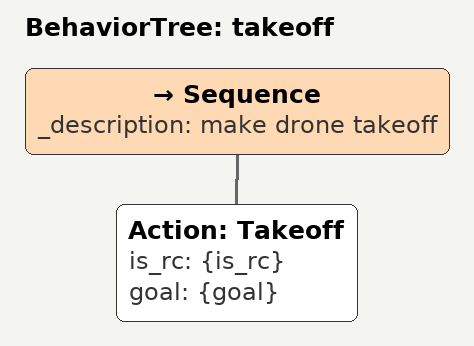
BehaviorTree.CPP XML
<?xml version="1.0" encoding="UTF-8"?>
<root BTCPP_format="4">
  <BehaviorTree ID="takeoff">
    <Sequence _description="make drone takeoff">
      <!-- 定义变量 -->
      <!-- 调用 Takeoff 节点 -->
      <Action ID="Takeoff" is_rc="{is_rc}" goal="{goal}"/>
    </Sequence>

  </BehaviorTree>

  <!-- 定义节点模型 -->
</root>
